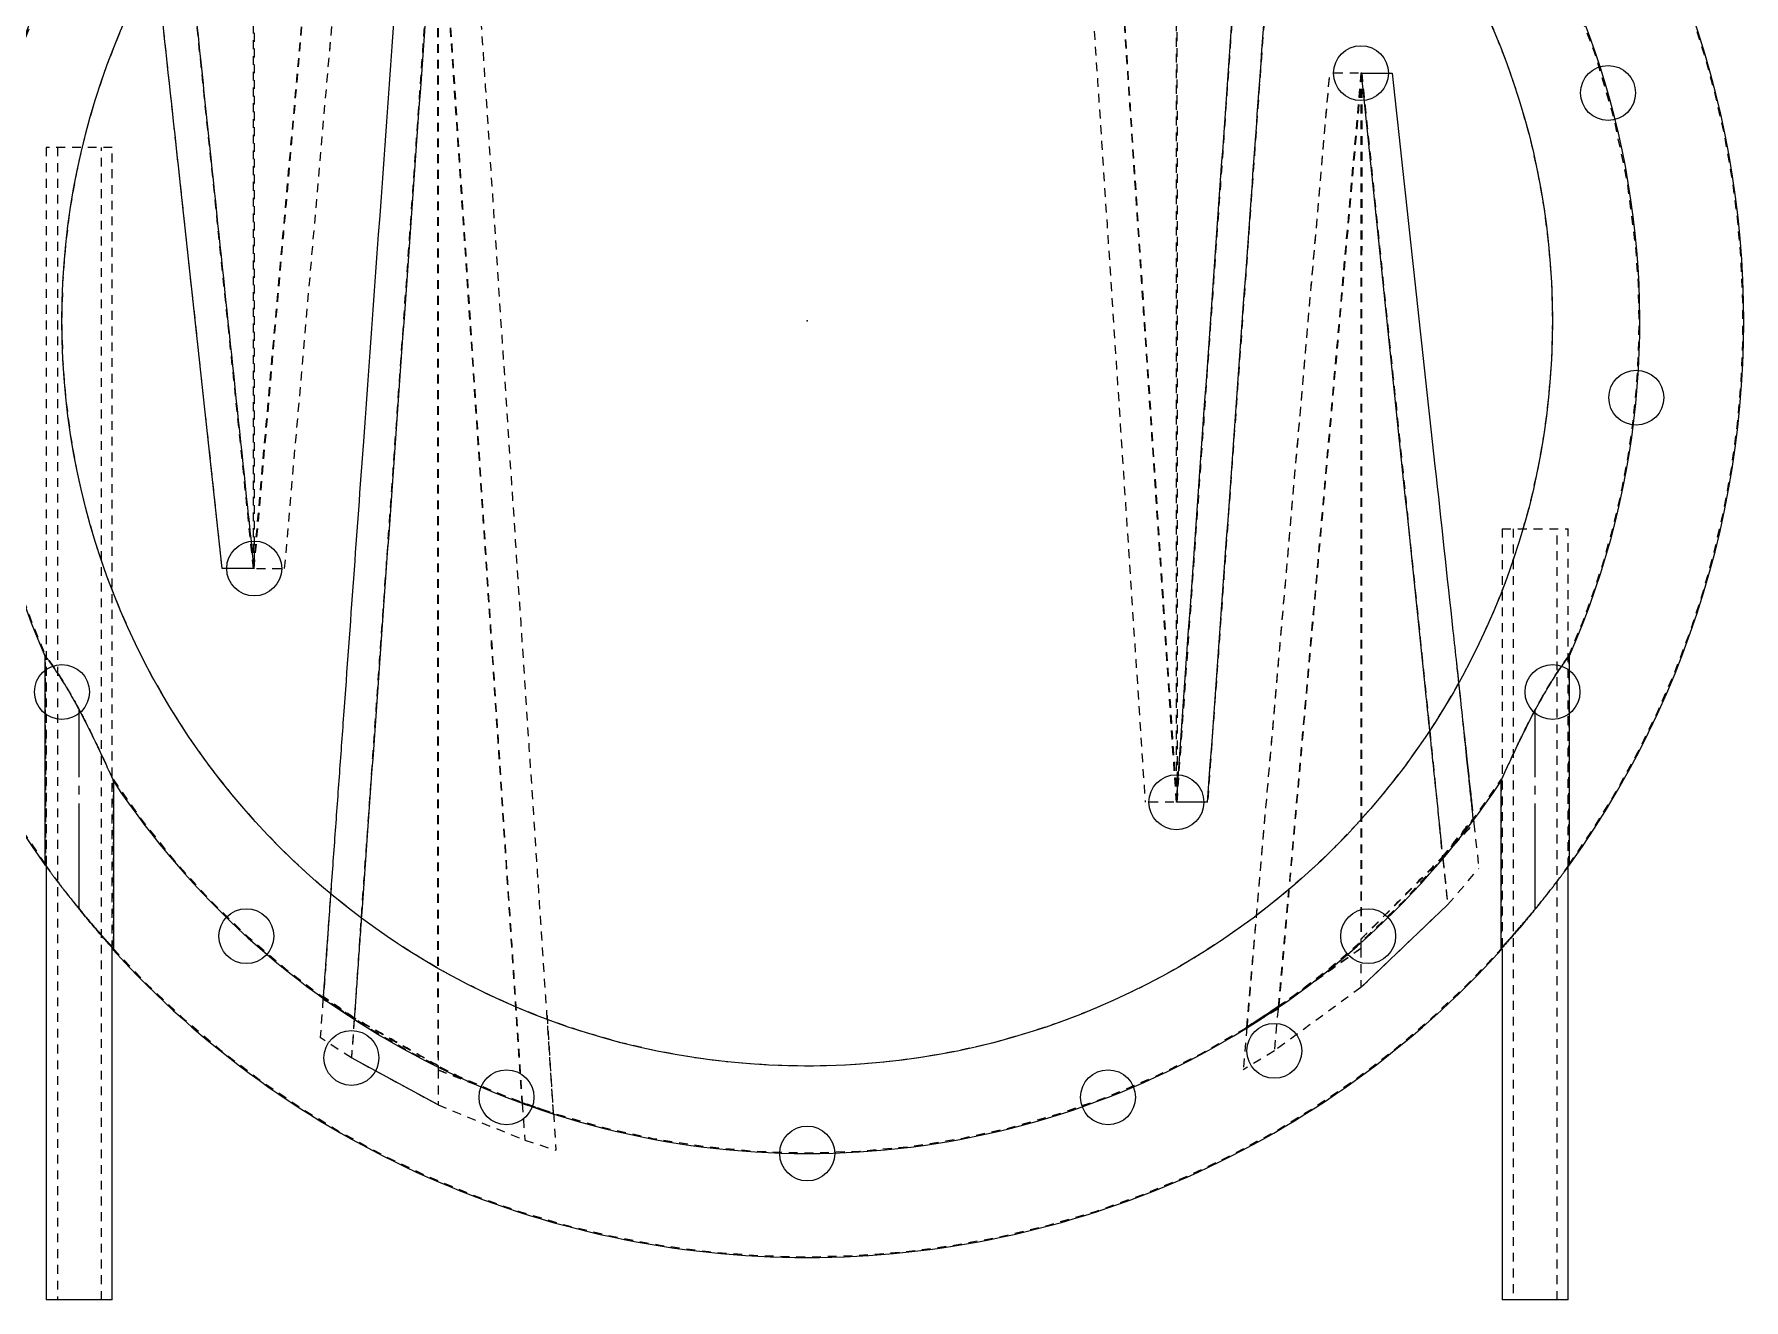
# Model space of a CAD drawing. Header units: millimetres. Extents: x 0.7 to 71.3, y 0.1 to 27.7.
# Drawn here: x 46.62 to 71.29, y 0.12 to 18.37 of the extents above; entities that cross this region are included whole.
import ezdxf

# ---------------------------------------------------------------- set-up
doc = ezdxf.new("R2010")
doc.units = ezdxf.units.MM
doc.header["$PDSIZE"] = -1
for name, pattern in [('SLD-Center', [1.905, 1.524, -0.127, 0.127, -0.127]), ('SLD-Dashed', [0.1905, 0.127, -0.0635]), ('SLD-Solid', [0])]:
    doc.linetypes.add(name, pattern=pattern)

msp = doc.modelspace()

# ---------------------------------------------------------------- linework, layer by layer
at = {"color": 7, "linetype": 'SLD-Dashed', "lineweight": 18}
for p, q in [((63.1, 7.296), (63.1, 24.984)), ((49.787, 10.667), (49.787, 23.158)), ((52.45, 21.182), (52.45, 3.494)), ((65.728, 17.811), (65.313, 17.811)), ((65.728, 17.811), (65.313, 17.811)), ((65.763, 17.811), (65.763, 5.32)), ((65.773, 17.812), (65.773, 17.811)), ((47.751, 16.739), (46.799, 16.739)), ((46.799, 16.739), (46.799, 6.366)), ((46.958, 16.739), (46.958, 0.119)), ((47.593, 0.119), (47.593, 16.739)), ((47.751, 5.175), (47.751, 16.739)), ((67.799, 11.239), (68.751, 11.239)), ((67.799, 11.239), (67.799, 5.175)), ((67.958, 11.239), (67.958, 0.119)), ((68.593, 0.119), (68.593, 11.239)), ((68.751, 6.366), (68.751, 11.239)), ((49.797, 10.666), (49.798, 10.667)), ((49.832, 10.667), (50.237, 10.667)), ((49.832, 10.667), (50.237, 10.667)), ((46.789, 8.276), (46.789, 9.412)), ((68.771, 9.409), (68.755, 9.388)), ((68.761, 9.412), (68.761, 8.276)), ((67.17, 9.024), (67.176, 8.97)), ((46.789, 8.276), (46.789, 6.393)), ((68.761, 6.393), (68.761, 8.276)), ((47.761, 7.627), (47.761, 5.185)), ((67.789, 5.185), (67.789, 7.627)), ((63.065, 7.296), (62.65, 7.296)), ((63.065, 7.296), (62.65, 7.296)), ((63.11, 7.295), (63.11, 7.296)), ((66.942, 6.499), (67.385, 7.052)), ((66.942, 6.495), (67.392, 6.989)), ((67.377, 7.058), (67.385, 7.052)), ((67.385, 7.052), (67.392, 6.989)), ((67.392, 6.989), (67.463, 6.34)), ((65.763, 5.32), (66.942, 6.495)), ((66.943, 6.489), (67.013, 5.818)), ((66.945, 6.471), (67.013, 5.818)), ((46.789, 6.393), (46.778, 6.392)), ((46.789, 6.393), (46.778, 6.392)), ((46.779, 6.393), (46.778, 6.392)), ((46.789, 6.393), (46.779, 6.393)), ((46.779, 6.393), (46.783, 6.388)), ((46.789, 6.393), (46.781, 6.387)), ((46.789, 6.393), (46.781, 6.387)), ((67.013, 5.818), (67.463, 6.34)), ((68.757, 6.388), (68.761, 6.393)), ((68.761, 6.393), (68.772, 6.392)), ((68.761, 6.393), (68.769, 6.387)), ((68.761, 6.393), (68.769, 6.387)), ((68.761, 6.393), (68.772, 6.392)), ((68.761, 6.393), (68.771, 6.393)), ((68.767, 6.388), (68.771, 6.393)), ((68.771, 6.393), (68.772, 6.392)), ((47.261, 5.771), (47.419, 5.579)), ((47.261, 5.771), (47.274, 5.755)), ((65.763, 4.624), (67.013, 5.818)), ((47.761, 5.185), (47.754, 5.179)), ((47.761, 5.185), (47.758, 5.174)), ((47.771, 5.185), (47.758, 5.174)), ((47.761, 5.185), (47.771, 5.185)), ((65.763, 5.185), (64.569, 4.348)), ((65.763, 5.32), (65.763, 5.185)), ((65.763, 5.185), (65.763, 4.624)), ((65.763, 5.185), (65.763, 4.624)), ((67.779, 5.185), (67.792, 5.174)), ((67.789, 5.185), (67.797, 5.179)), ((67.789, 5.185), (67.792, 5.174)), ((50.79, 4.459), (50.75, 3.9)), ((50.792, 4.48), (50.79, 4.459)), ((51.24, 4.174), (50.79, 4.459)), ((50.793, 4.491), (50.792, 4.48)), ((51.24, 4.175), (50.792, 4.48)), ((50.798, 4.488), (50.793, 4.491)), ((65.763, 4.624), (64.513, 3.71)), ((65.763, 4.624), (64.513, 3.71)), ((65.763, 4.624), (65.763, 4.624)), ((51.245, 4.236), (51.24, 4.175)), ((64.569, 4.348), (64.116, 4.052)), ((64.566, 4.315), (64.116, 4.051)), ((64.566, 4.315), (64.513, 3.71)), ((64.566, 4.315), (64.513, 3.71)), ((64.569, 4.348), (64.566, 4.315)), ((64.567, 4.319), (64.566, 4.315)), ((64.575, 4.34), (64.568, 4.335)), ((51.24, 4.173), (51.2, 3.608)), ((51.239, 4.155), (51.2, 3.608)), ((52.45, 3.494), (51.24, 4.174)), ((64.116, 4.051), (64.063, 3.436)), ((64.121, 4.043), (64.115, 4.039)), ((64.122, 4.044), (64.116, 4.052)), ((51.2, 3.608), (50.75, 3.9)), ((64.513, 3.71), (64.063, 3.436)), ((52.45, 2.93), (51.2, 3.608)), ((52.45, 3.494), (52.45, 3.436)), ((52.45, 3.436), (52.45, 2.93)), ((52.45, 3.436), (53.664, 2.965)), ((52.45, 3.436), (52.45, 2.93)), ((53.664, 2.965), (53.665, 2.952)), ((53.664, 2.965), (54.115, 2.811)), ((52.45, 2.93), (52.45, 2.93)), ((52.45, 2.93), (53.7, 2.422)), ((52.45, 2.93), (53.7, 2.422)), ((53.664, 2.955), (53.66, 2.956)), ((53.664, 2.955), (53.665, 2.952)), ((53.665, 2.952), (53.7, 2.422)), ((53.665, 2.952), (54.115, 2.811)), ((53.665, 2.952), (53.7, 2.422)), ((54.111, 2.802), (54.115, 2.811)), ((54.111, 2.802), (54.115, 2.811)), ((54.111, 2.802), (54.115, 2.8)), ((54.115, 2.811), (54.15, 2.276)), ((53.7, 2.422), (53.7, 2.422)), ((53.7, 2.422), (54.15, 2.276))]:
    msp.add_line(p, q, dxfattribs=at)
at = {"color": 7, "linetype": 'SLD-Solid', "lineweight": 25}
for p, q in [((65.773, 17.812), (65.763, 17.811)), ((65.763, 17.811), (66.213, 17.811)), ((49.798, 10.667), (49.337, 10.667)), ((49.798, 10.667), (49.797, 10.668)), ((46.779, 9.409), (46.779, 6.393)), ((68.771, 6.393), (68.771, 9.409)), ((47.771, 5.185), (47.771, 7.594)), ((67.779, 7.594), (67.779, 5.185)), ((63.55, 7.296), (63.1, 7.296)), ((46.779, 6.393), (46.778, 6.392)), ((46.799, 6.366), (46.799, 0.119)), ((68.751, 0.119), (68.751, 6.366)), ((68.771, 6.393), (68.772, 6.392)), ((65.763, 4.624), (67.013, 5.818)), ((67.013, 5.818), (67.013, 5.818)), ((47.746, 5.203), (47.761, 5.185)), ((47.761, 5.185), (47.754, 5.179)), ((47.771, 5.185), (47.758, 5.174)), ((47.761, 5.185), (47.758, 5.174)), ((67.789, 5.185), (67.779, 5.185)), ((67.779, 5.185), (67.792, 5.174)), ((67.789, 5.185), (67.797, 5.179)), ((67.789, 5.185), (67.792, 5.174)), ((47.751, 0.119), (47.751, 5.175)), ((67.799, 5.175), (67.799, 0.119)), ((52.45, 2.93), (51.2, 3.608)), ((47.751, 0.119), (46.799, 0.119)), ((68.751, 0.119), (67.799, 0.119))]:
    msp.add_line(p, q, dxfattribs=at)
at = {"color": 7, "linetype": 'SLD-Center', "lineweight": 18}
for p, q in [((47.275, 5.754), (47.275, 8.636)), ((68.275, 5.754), (68.275, 8.636))]:
    msp.add_line(p, q, dxfattribs=at)
at = {"color": 7, "linetype": 'SLD-Dashed', "lineweight": 18, "flags": 128}
msp.add_lwpolyline([(52.45, 3.495), (52.45, 3.439), (52.45, 3.436)], dxfattribs=at)
at = {"color": 7, "linetype": 'SLD-Solid', "lineweight": 25}
msp.add_circle((57.775, 14.239), 10.75, dxfattribs=at)
at = {"color": 7, "linetype": 'SLD-Dashed', "lineweight": 18}
msp.add_circle((57.775, 14.239), 10.75, dxfattribs=at)
msp.add_circle((57.775, 14.239), 10.75, dxfattribs=at)
msp.add_circle((57.775, 14.239), 10.75, dxfattribs=at)
at = {"color": 7, "linetype": 'SLD-Solid', "lineweight": 18}
for centre in [(65.763, 17.811), (69.327, 17.526), (69.734, 13.131), (49.798, 10.667), (47.024, 8.886), (68.526, 8.886), (63.1, 7.296), (49.684, 5.364), (65.866, 5.364), (51.2, 3.608), (64.513, 3.71), (53.437, 3.04), (62.114, 3.04), (57.775, 2.229)]:
    msp.add_circle(centre, 0.396, dxfattribs=at)
at = {"color": 7, "linetype": 'SLD-Solid', "lineweight": 25}
for radius, start, end in [(13.51, 324.4903, 215.5097), (12.01, 336.2863, 203.7137), (12.01, 213.5925, 326.4075), (13.51, 222.1445, 317.8555)]:
    msp.add_arc((57.775, 14.239), radius, start, end, dxfattribs=at)
at = {"color": 7, "linetype": 'SLD-Dashed', "lineweight": 18}
for radius, start, end in [(13.5, 324.4678, 215.5322), (12, 336.2786, 203.7214), (12, 213.4375, 326.5625), (13.5, 222.1179, 317.8821)]:
    msp.add_arc((57.775, 14.239), radius, start, end, dxfattribs=at)
for points, knots in [([(61.436, 25.667), (61.436, 25.665), (61.437, 25.65), (61.44, 25.596), (61.443, 25.557), (61.449, 25.458), (61.453, 25.398), (61.46, 25.295), (61.463, 25.259), (61.468, 25.183), (61.47, 25.143), (61.484, 24.936), (61.496, 24.747), (61.513, 24.502), (61.516, 24.453), (61.521, 24.378), (61.522, 24.353), (61.525, 24.316), (61.526, 24.304), (61.527, 24.279), (61.528, 24.267), (61.536, 24.155), (61.542, 24.056), (61.601, 23.163), (61.654, 22.37), (61.811, 19.99), (61.916, 18.403), (62.231, 13.643), (62.44, 10.469), (62.65, 7.296)], [0, 0, 0, 0, 0.0151915, 0.0151915, 0.0303831, 0.0303831, 0.0455746, 0.0455746, 0.0531704, 0.0531704, 0.0607662, 0.0607662, 0.0911492, 0.0911492, 0.098745, 0.098745, 0.1025429, 0.1025429, 0.1044418, 0.1044418, 0.1063408, 0.1063408, 0.1215323, 0.1215323, 0.2430646, 0.2430646, 0.4861293, 0.4861293, 0.9722586, 0.9722586, 0.9722586, 0.9722586]), ([(63.1, 7.296), (62.89, 10.446), (62.575, 15.172), (62.208, 20.687), (62.042, 23.18), (61.972, 24.23), (61.946, 24.619), (61.924, 24.945), (61.908, 25.195), (61.896, 25.37), (61.888, 25.488), (61.887, 25.504), (61.886, 25.513)], [0, 0, 0, 0, 0.5004106, 0.7506159, 0.8757186, 0.8965615, 0.9172396, 0.9378275, 0.9533754, 0.9688895, 0.9843938, 1, 1, 1, 1]), ([(63.11, 7.297), (63.07, 7.89), (62.859, 11.041), (62.626, 14.511), (62.348, 18.666), (62.209, 20.746), (62.072, 22.797), (62.012, 23.693), (61.977, 24.23), (61.956, 24.553), (61.939, 24.811), (61.926, 25.011), (61.914, 25.187), (61.904, 25.331), (61.897, 25.436), (61.892, 25.505), (61.89, 25.516), (61.89, 25.522)], [0, 0, 0, 0, 0.094254, 0.500264, 0.551015, 0.75402, 0.830551, 0.876708, 0.896293, 0.915712, 0.928025, 0.940332, 0.95269, 0.965041, 0.97664, 0.988236, 1, 1, 1, 1]), ([(63.101, 24.984), (63.102, 24.799), (63.104, 24.615), (63.106, 24.247), (63.106, 24.062), (63.108, 23.51), (63.108, 23.141), (63.108, 22.036), (63.108, 21.299), (63.108, 19.088), (63.109, 17.614), (63.11, 13.192), (63.11, 10.244), (63.11, 7.296)], [0, 0, 0, 0, 0.03125, 0.03125, 0.0625, 0.0625, 0.125, 0.125, 0.25, 0.25, 0.5, 0.5, 1, 1, 1, 1]), ([(50.237, 10.667), (50.446, 13.061), (50.758, 16.652), (51.096, 20.542), (51.233, 22.113), (51.269, 22.524), (51.278, 22.637), (51.285, 22.711), (51.288, 22.749), (51.298, 22.861), (51.305, 22.935), (51.318, 23.083), (51.325, 23.157), (51.345, 23.375), (51.358, 23.517), (51.376, 23.72), (51.382, 23.785), (51.394, 23.911), (51.399, 23.972), (51.414, 24.14), (51.423, 24.235), (51.431, 24.32), (51.432, 24.335), (51.434, 24.362), (51.435, 24.374), (51.437, 24.393), (51.438, 24.405), (51.439, 24.412), (51.439, 24.416), (51.439, 24.417), (51.439, 24.418)], [0, 0, 0, 0, 0.5, 0.75, 0.8125, 0.828125, 0.835937, 0.835937, 0.84375, 0.84375, 0.859375, 0.859375, 0.875, 0.875, 0.90625, 0.90625, 0.921875, 0.921875, 0.9375, 0.9375, 0.96875, 0.96875, 0.976562, 0.976562, 0.984375, 0.984375, 0.992187, 0.996094, 0.996094, 1, 1, 1, 1]), ([(50.237, 10.667), (50.446, 13.061), (50.741, 16.46), (51.051, 20.018), (51.165, 21.339), (51.207, 21.813), (51.248, 22.287), (51.289, 22.76), (51.33, 23.226), (51.362, 23.594), (51.384, 23.857), (51.4, 24.038), (51.414, 24.193), (51.425, 24.319), (51.429, 24.367), (51.431, 24.391)], [0, 0, 0, 0, 0.508046, 0.721425, 0.754956, 0.788487, 0.822018, 0.855552, 0.888955, 0.920516, 0.936428, 0.952427, 0.96839, 0.984272, 1, 1, 1, 1]), ([(63.11, 7.296), (63.193, 8.465), (63.338, 10.522), (63.546, 13.465), (63.697, 15.604), (63.889, 18.311), (64.047, 20.549), (64.187, 22.508), (64.228, 23.097), (64.245, 23.35), (64.262, 23.591), (64.276, 23.81), (64.288, 23.998), (64.297, 24.142), (64.302, 24.238), (64.304, 24.285), (64.305, 24.292), (64.305, 24.295)], [0, 0, 0, 0, 0.198936, 0.349911, 0.500885, 0.562818, 0.810549, 0.881634, 0.896223, 0.910799, 0.92548, 0.940151, 0.954353, 0.968542, 0.980784, 0.993018, 1, 1, 1, 1]), ([(49.787, 10.667), (49.995, 13.013), (50.307, 16.532), (50.632, 20.198), (50.762, 21.664), (50.801, 22.104), (50.84, 22.544), (50.875, 22.936), (50.904, 23.264), (50.928, 23.529), (50.949, 23.768), (50.966, 23.962), (50.978, 24.101), (50.98, 24.121), (50.981, 24.13)], [0, 0, 0, 0, 0.499683, 0.749524, 0.780754, 0.811985, 0.843209, 0.874481, 0.895389, 0.916257, 0.937117, 0.95813, 0.979099, 1, 1, 1, 1]), ([(49.798, 10.667), (50.003, 13.006), (50.21, 15.345), (50.519, 18.853), (50.623, 20.023), (50.752, 21.484), (50.784, 21.85), (50.82, 22.252), (50.829, 22.362), (50.836, 22.435), (50.839, 22.471), (50.856, 22.654), (50.869, 22.799), (50.888, 23.016), (50.895, 23.088), (50.908, 23.232), (50.914, 23.302), (50.926, 23.437), (50.932, 23.503), (50.943, 23.63), (50.949, 23.689), (50.959, 23.8), (50.963, 23.851), (50.969, 23.921), (50.971, 23.942), (50.975, 23.983), (50.976, 24.001), (50.979, 24.035), (50.981, 24.049), (50.983, 24.076), (50.984, 24.087), (50.985, 24.104), (50.986, 24.111), (50.986, 24.118), (50.986, 24.119), (50.987, 24.122), (50.987, 24.122), (50.987, 24.122)], [0, 0, 0, 0, 0.5, 0.5, 0.75, 0.75, 0.8125, 0.828125, 0.835937, 0.835937, 0.84375, 0.84375, 0.875, 0.875, 0.890625, 0.890625, 0.90625, 0.90625, 0.921875, 0.921875, 0.9375, 0.9375, 0.953125, 0.953125, 0.960937, 0.960937, 0.96875, 0.96875, 0.976562, 0.976562, 0.984375, 0.984375, 0.992187, 0.992187, 0.996094, 0.996094, 1, 1, 1, 1]), ([(64.753, 23.99), (64.753, 23.99), (64.753, 23.99), (64.753, 23.99), (64.753, 23.989), (64.752, 23.977), (64.748, 23.93), (64.746, 23.896), (64.737, 23.766), (64.729, 23.644), (64.709, 23.357), (64.698, 23.192), (64.68, 22.935), (64.674, 22.847), (64.665, 22.714), (64.662, 22.669), (64.657, 22.602), (64.655, 22.58), (64.652, 22.535), (64.651, 22.512), (64.597, 21.766), (64.544, 21.043), (64.387, 18.872), (64.283, 17.425), (63.969, 13.084), (63.76, 10.19), (63.55, 7.296)], [0, 0, 0, 0, 0.0005335, 0.0005335, 0.0005335, 0.0156568, 0.0156568, 0.0307801, 0.0307801, 0.0610268, 0.0610268, 0.0912734, 0.0912734, 0.1063968, 0.1063968, 0.1139584, 0.1139584, 0.1177393, 0.1177393, 0.1215201, 0.1215201, 0.2425067, 0.2425067, 0.48448, 0.48448, 0.9684264, 0.9684264, 0.9684264, 0.9684264]), ([(49.788, 23.159), (49.79, 22.899), (49.792, 22.638), (49.794, 22.118), (49.795, 21.858), (49.795, 21.077), (49.795, 20.556), (49.796, 18.995), (49.796, 17.954), (49.797, 14.831), (49.797, 12.749), (49.797, 10.667)], [0, 0, 0, 0, 0.0625, 0.0625, 0.125, 0.125, 0.25, 0.25, 0.5, 0.5, 1, 1, 1, 1]), ([(49.787, 10.667), (49.581, 12.651), (49.27, 15.628), (48.943, 18.771), (48.805, 20.093), (48.753, 20.591), (48.707, 21.036), (48.668, 21.413), (48.638, 21.698), (48.616, 21.911), (48.611, 21.957), (48.608, 21.98)], [0, 0, 0, 0, 0.502465, 0.753698, 0.79557, 0.837394, 0.879297, 0.910851, 0.94246, 0.971277, 1, 1, 1, 1]), ([(52.44, 21.182), (52.232, 18.241), (52.025, 15.3), (51.712, 10.888), (51.608, 9.417), (51.451, 7.211), (51.399, 6.476), (51.344, 5.695), (51.341, 5.649), (51.334, 5.557), (51.331, 5.511), (51.322, 5.375), (51.316, 5.285), (51.306, 5.152), (51.303, 5.108), (51.298, 5.022), (51.295, 4.98), (51.287, 4.856), (51.281, 4.777), (51.274, 4.665), (51.272, 4.629), (51.267, 4.56), (51.265, 4.528), (51.26, 4.435), (51.256, 4.381), (51.251, 4.288), (51.249, 4.252), (51.247, 4.214), (51.246, 4.204), (51.246, 4.189), (51.246, 4.185), (51.246, 4.183)], [0, 0, 0, 0, 0.5, 0.5, 0.75, 0.75, 0.875, 0.875, 0.882813, 0.882813, 0.890625, 0.890625, 0.90625, 0.90625, 0.914063, 0.914063, 0.921875, 0.921875, 0.9375, 0.9375, 0.945313, 0.945313, 0.953125, 0.953125, 0.96875, 0.96875, 0.984375, 0.984375, 0.992188, 0.992188, 1, 1, 1, 1]), ([(52.44, 21.182), (52.44, 21.123), (52.44, 18.57), (52.441, 14.259), (52.442, 9.129), (52.442, 6.274), (52.443, 4.932), (52.444, 4.225), (52.448, 3.738), (52.45, 3.495)], [0, 0, 0, 0, 0.010042, 0.433055, 0.731101, 0.880124, 0.91738, 0.95869, 1, 1, 1, 1]), ([(52.44, 21.181), (52.48, 20.589), (52.691, 17.44), (52.924, 13.97), (53.202, 9.815), (53.341, 7.734), (53.478, 5.68), (53.538, 4.783), (53.573, 4.249), (53.594, 3.928), (53.611, 3.671), (53.624, 3.47), (53.636, 3.293), (53.646, 3.148), (53.653, 3.043), (53.659, 2.973), (53.66, 2.962), (53.66, 2.956)], [0, 0, 0, 0, 0.094049, 0.500109, 0.550867, 0.753897, 0.830541, 0.876923, 0.89628, 0.915476, 0.927815, 0.940149, 0.952536, 0.964917, 0.976478, 0.988035, 1, 1, 1, 1]), ([(52.45, 21.182), (52.66, 18.033), (52.975, 13.308), (53.342, 7.795), (53.508, 5.303), (53.578, 4.253), (53.604, 3.863), (53.628, 3.506), (53.647, 3.214), (53.661, 3.008), (53.663, 2.98), (53.664, 2.965)], [0, 0, 0, 0, 0.500319, 0.7504784, 0.8755582, 0.8963984, 0.9171213, 0.9378419, 0.9585436, 0.9793123, 1, 1, 1, 1]), ([(54.115, 2.811), (54.115, 2.813), (54.114, 2.828), (54.111, 2.868), (54.11, 2.885), (54.107, 2.924), (54.106, 2.946), (54.101, 3.02), (54.097, 3.081), (54.088, 3.217), (54.083, 3.294), (54.072, 3.46), (54.066, 3.549), (54.054, 3.734), (54.047, 3.83), (54.038, 3.976), (54.034, 4.026), (54.029, 4.1), (54.028, 4.125), (54.025, 4.162), (54.025, 4.174), (54.023, 4.199), (54.022, 4.211), (54.015, 4.323), (54.008, 4.422), (53.949, 5.315), (53.897, 6.108), (53.739, 8.488), (53.634, 10.075), (53.32, 14.835), (53.11, 18.009), (52.9, 21.182)], [0, 0, 0, 0, 0.0151916, 0.0151916, 0.0227874, 0.0227874, 0.0303832, 0.0303832, 0.0455748, 0.0455748, 0.0607664, 0.0607664, 0.0759581, 0.0759581, 0.0911497, 0.0911497, 0.0987455, 0.0987455, 0.1025434, 0.1025434, 0.1044423, 0.1044423, 0.1063413, 0.1063413, 0.1215329, 0.1215329, 0.2430658, 0.2430658, 0.4861315, 0.4861315, 0.9722631, 0.9722631, 0.9722631, 0.9722631]), ([(49.337, 10.667), (49.132, 12.556), (48.839, 15.238), (48.53, 18.077), (48.426, 19.035), (48.408, 19.2), (48.407, 19.21)], [0, 0, 0, 0, 0.663367, 0.941982, 0.996709, 1, 1, 1, 1]), ([(64.116, 4.052), (64.117, 4.06), (64.127, 4.176), (64.162, 4.579), (64.208, 5.102), (64.244, 5.522), (64.264, 5.755), (64.617, 9.805), (64.965, 13.808), (65.313, 17.811)], [0, 0, 0, 0, 0.0351611, 0.0725045, 0.1098479, 0.1471913, 0.1564644, 0.1564644, 0.9574404, 0.9574404, 0.9574404, 0.9574404]), ([(64.122, 4.044), (64.122, 4.051), (64.126, 4.093), (64.135, 4.196), (64.138, 4.238), (64.146, 4.331), (64.15, 4.384), (64.16, 4.497), (64.165, 4.558), (64.175, 4.685), (64.181, 4.751), (64.192, 4.888), (64.198, 4.959), (64.21, 5.103), (64.216, 5.176), (64.228, 5.324), (64.235, 5.399), (64.244, 5.511), (64.247, 5.548), (64.253, 5.624), (64.256, 5.661), (64.263, 5.736), (64.266, 5.773), (64.273, 5.848), (64.276, 5.886), (64.286, 5.998), (64.292, 6.072), (64.325, 6.446), (64.351, 6.745), (64.481, 8.241), (64.585, 9.437), (64.897, 13.026), (65.105, 15.419), (65.313, 17.811)], [0, 0, 0, 0, 0.02992, 0.02992, 0.04488, 0.04488, 0.05984, 0.05984, 0.0748, 0.0748, 0.08976, 0.08976, 0.10472, 0.10472, 0.1196801, 0.1196801, 0.1346401, 0.1346401, 0.1421201, 0.1421201, 0.1496001, 0.1496001, 0.1570801, 0.1570801, 0.1645601, 0.1645601, 0.1795201, 0.1795201, 0.2393601, 0.2393601, 0.4787202, 0.4787202, 0.9574404, 0.9574404, 0.9574404, 0.9574404]), ([(65.763, 17.811), (65.555, 15.465), (65.243, 11.945), (64.918, 8.278), (64.788, 6.811), (64.749, 6.371), (64.71, 5.931), (64.675, 5.54), (64.646, 5.212), (64.622, 4.946), (64.601, 4.708), (64.584, 4.515), (64.572, 4.378), (64.57, 4.358), (64.569, 4.348)], [0, 0, 0, 0, 0.499799, 0.749699, 0.780936, 0.812173, 0.843422, 0.874677, 0.895539, 0.91642, 0.937359, 0.958242, 0.979063, 1, 1, 1, 1]), ([(65.773, 17.81), (65.671, 16.673), (65.462, 14.327), (65.22, 11.617), (65.016, 9.32), (64.903, 8.049), (64.806, 6.956), (64.757, 6.408), (64.709, 5.861), (64.671, 5.423), (64.643, 5.106), (64.625, 4.896), (64.608, 4.706), (64.591, 4.516), (64.579, 4.384), (64.575, 4.343), (64.575, 4.34), (64.575, 4.34)], [0, 0, 0, 0, 0.24214, 0.499603, 0.576816, 0.731243, 0.770237, 0.809435, 0.848188, 0.886571, 0.903528, 0.920471, 0.937554, 0.954613, 0.980237, 0.997238, 1, 1, 1, 1]), ([(65.773, 17.811), (65.773, 17.778), (65.773, 15.701), (65.772, 12.282), (65.771, 8.561), (65.77, 6.679), (65.768, 5.934), (65.765, 5.525), (65.763, 5.321)], [0, 0, 0, 0, 0.0080095, 0.4988737, 0.8211457, 0.9017137, 0.9508569, 1, 1, 1, 1]), ([(65.773, 17.811), (65.806, 17.494), (65.924, 16.348), (66.128, 14.375), (66.349, 12.242), (66.548, 10.325), (66.676, 9.098), (66.768, 8.207), (66.808, 7.819), (66.843, 7.463), (66.871, 7.184), (66.892, 6.958), (66.912, 6.752), (66.927, 6.584), (66.933, 6.517), (66.934, 6.507), (66.934, 6.505)], [0, 0, 0, 0, 0.080436, 0.290319, 0.500201, 0.620923, 0.776316, 0.811294, 0.846497, 0.874989, 0.904174, 0.923267, 0.942785, 0.973574, 0.996916, 1, 1, 1, 1]), ([(47.761, 7.627), (47.761, 7.627), (47.761, 7.628), (47.76, 7.63), (47.759, 7.633), (47.757, 7.636), (47.755, 7.641), (47.752, 7.647), (47.749, 7.653), (47.746, 7.661), (47.742, 7.669), (47.734, 7.688), (47.718, 7.724), (47.693, 7.777), (47.665, 7.838), (47.638, 7.898), (47.608, 7.962), (47.568, 8.048), (47.515, 8.159), (47.451, 8.292), (47.384, 8.426), (47.316, 8.559), (47.245, 8.693), (47.172, 8.825), (47.108, 8.934), (47.057, 9.018), (47.018, 9.08), (46.981, 9.139), (46.942, 9.197), (46.906, 9.251), (46.877, 9.292), (46.856, 9.322), (46.841, 9.342), (46.828, 9.36), (46.816, 9.375), (46.807, 9.388), (46.8, 9.398), (46.794, 9.405), (46.79, 9.41), (46.789, 9.411), (46.789, 9.412)], [0, 0, 0, 0, 0.0057933, 0.011639, 0.01756, 0.0235786, 0.0297157, 0.0359914, 0.0424242, 0.0490314, 0.0558289, 0.0628314, 0.0921002, 0.1256191, 0.1552608, 0.1883357, 0.2180292, 0.2506839, 0.3132842, 0.3755, 0.4374206, 0.4993327, 0.5615167, 0.6241272, 0.686596, 0.7190028, 0.7492405, 0.7813828, 0.8112908, 0.8438263, 0.8739162, 0.8897474, 0.9049766, 0.9196574, 0.9338495, 0.947619, 0.9610384, 0.9741856, 0.9871439, 1, 1, 1, 1]), ([(46.795, 9.403), (46.795, 9.403), (46.79, 9.41), (46.789, 9.411), (46.789, 9.412)], [0, 0, 0, 0, 0.000747, 1, 1, 1, 1]), ([(68.761, 9.412), (68.761, 9.411), (68.761, 9.411), (68.759, 9.409), (68.757, 9.407), (68.755, 9.403), (68.752, 9.399), (68.748, 9.394), (68.744, 9.388), (68.739, 9.382), (68.733, 9.374), (68.727, 9.366), (68.72, 9.357), (68.713, 9.347), (68.705, 9.336), (68.697, 9.325), (68.688, 9.313), (68.671, 9.289), (68.645, 9.251), (68.608, 9.198), (68.57, 9.139), (68.52, 9.062), (68.456, 8.957), (68.38, 8.828), (68.306, 8.693), (68.235, 8.56), (68.166, 8.426), (68.099, 8.292), (68.035, 8.159), (67.983, 8.049), (67.943, 7.963), (67.913, 7.898), (67.885, 7.837), (67.857, 7.777), (67.833, 7.723), (67.816, 7.686), (67.805, 7.663), (67.8, 7.651), (67.795, 7.641), (67.792, 7.634), (67.79, 7.629), (67.789, 7.627), (67.789, 7.627)], [0, 0, 0, 0, 0.007205, 0.01443, 0.021691, 0.029002, 0.03638, 0.043838, 0.051391, 0.059052, 0.066834, 0.074751, 0.082814, 0.091033, 0.099421, 0.107986, 0.116738, 0.125685, 0.155843, 0.18846, 0.218538, 0.250878, 0.309025, 0.375795, 0.437856, 0.500103, 0.562608, 0.624781, 0.686809, 0.749024, 0.781894, 0.811766, 0.844864, 0.874523, 0.907981, 0.937202, 0.948753, 0.959761, 0.970301, 0.980457, 0.990323, 1, 1, 1, 1]), ([(68.761, 9.412), (68.759, 9.409), (68.756, 9.404), (68.748, 9.394), (68.739, 9.382), (68.739, 9.381)], [0, 0, 0, 0, 0.488334, 0.998349, 1, 1, 1, 1]), ([(47.761, 7.627), (47.76, 7.63), (47.757, 7.635), (47.747, 7.657), (47.743, 7.667)], [0, 0, 0, 0, 0.5604328, 1, 1, 1, 1]), ([(67.807, 7.667), (67.803, 7.657), (67.793, 7.635), (67.79, 7.63), (67.789, 7.627)], [0, 0, 0, 0, 0.439395, 1, 1, 1, 1]), ([(47.771, 7.594), (47.769, 7.598), (47.768, 7.602), (47.76, 7.619), (47.759, 7.621)], [0, 0, 0, 0, 0.884845, 1, 1, 1, 1]), ([(67.358, 7.3), (67.365, 7.237), (67.376, 7.137), (67.384, 7.066), (67.385, 7.057), (67.385, 7.052)], [0, 0, 0, 0, 0.463362, 0.730857, 1, 1, 1, 1]), ([(66.934, 6.505), (66.935, 6.506), (66.939, 6.511), (66.96, 6.538), (67.034, 6.629), (67.132, 6.752), (67.259, 6.91), (67.333, 7.003), (67.377, 7.058)], [0, 0, 0, 0, 0.001769, 0.029966, 0.142752, 0.498874, 0.697934, 1, 1, 1, 1]), ([(66.941, 6.508), (66.983, 6.553), (67.057, 6.632), (67.187, 6.771), (67.292, 6.881), (67.367, 6.962), (67.387, 6.983), (67.392, 6.988), (67.392, 6.989)], [0, 0, 0, 0, 0.278128, 0.493418, 0.866741, 0.970857, 0.996884, 1, 1, 1, 1]), ([(66.915, 6.758), (66.921, 6.695), (66.935, 6.56), (66.94, 6.52), (66.942, 6.499)], [0, 0, 0, 0, 0.465074, 1, 1, 1, 1]), ([(65.763, 5.321), (65.764, 5.321), (65.775, 5.332), (65.828, 5.386), (66.023, 5.582), (66.351, 5.913), (66.688, 6.254), (66.884, 6.45), (66.935, 6.502)], [0, 0, 0, 0, 0.001508, 0.028311, 0.13552, 0.499807, 0.868715, 1, 1, 1, 1]), ([(66.934, 6.505), (66.934, 6.505), (66.935, 6.504), (66.935, 6.503), (66.935, 6.502), (66.935, 6.502), (66.935, 6.502)], [0, 0, 0, 0, 0.200594, 0.433644, 0.78929, 1, 1, 1, 1]), ([(46.781, 6.387), (46.781, 6.387), (46.781, 6.387), (46.781, 6.388), (46.781, 6.388), (46.781, 6.388), (46.781, 6.388), (46.781, 6.387), (46.781, 6.387), (46.781, 6.387)], [-0.489994, -0.489994, -0.489994, -0.489994, 0, 0, 0, 1, 1, 1, 1.489995, 1.489995, 1.489995, 1.489995]), ([(47.275, 5.754), (47.271, 5.759), (47.214, 5.829), (47.106, 5.966), (46.962, 6.156), (46.857, 6.299), (46.807, 6.368), (46.792, 6.389), (46.79, 6.392), (46.789, 6.393)], [0, 0, 0, 0, 0.021562, 0.268216, 0.514601, 0.761465, 0.885404, 0.948622, 1, 1, 1, 1]), ([(46.789, 6.393), (46.789, 6.393), (46.79, 6.392), (46.793, 6.388), (46.793, 6.388)], [0, 0, 0, 0, 0.994912, 1, 1, 1, 1]), ([(50.925, 6.324), (50.915, 6.177), (50.893, 5.883), (50.867, 5.5), (50.846, 5.196), (50.831, 4.966), (50.817, 4.767), (50.806, 4.612), (50.799, 4.508), (50.798, 4.495), (50.798, 4.488)], [0, 0, 0, 0, 0.177777, 0.353787, 0.46176, 0.569559, 0.677189, 0.784837, 0.892694, 1, 1, 1, 1]), ([(68.761, 6.393), (68.76, 6.392), (68.758, 6.389), (68.743, 6.368), (68.694, 6.299), (68.589, 6.156), (68.444, 5.967), (68.337, 5.83), (68.28, 5.76), (68.276, 5.755)], [0, 0, 0, 0, 0.051056, 0.114588, 0.238707, 0.485942, 0.732403, 0.979647, 1, 1, 1, 1]), ([(68.769, 6.387), (68.769, 6.387), (68.769, 6.387), (68.769, 6.388), (68.77, 6.388), (68.77, 6.388), (68.769, 6.388), (68.769, 6.387), (68.769, 6.387), (68.769, 6.387)], [-0.489994, -0.489994, -0.489994, -0.489994, 0, 0, 0, 1, 1, 1, 1.489995, 1.489995, 1.489995, 1.489995]), ([(68.131, 5.579), (68.131, 5.579), (68.182, 5.638), (68.237, 5.706), (68.289, 5.771), (68.289, 5.771)], [0, 0, 0, 0, 0.001005, 0.998571, 1, 1, 1, 1]), ([(68.274, 5.752), (68.279, 5.758), (68.284, 5.764), (68.289, 5.771), (68.289, 5.771)], [0, 0, 0, 0, 0.98505, 1, 1, 1, 1]), ([(65.763, 5.185), (65.762, 5.185), (65.564, 5.044), (65.237, 4.811), (64.842, 4.529), (64.644, 4.388), (64.575, 4.34)], [0, 0, 0, 0, 0.001953, 0.499934, 0.826847, 1, 1, 1, 1]), ([(65.763, 5.321), (65.763, 5.276), (65.763, 5.231), (65.763, 5.186), (65.763, 5.185)], [0, 0, 0, 0, 0.978953, 1, 1, 1, 1]), ([(50.79, 4.459), (50.865, 4.413), (50.94, 4.367), (51.091, 4.276), (51.166, 4.231), (51.241, 4.186)], [0, 0, 0, 0, 0.5, 0.5, 1, 1, 1, 1]), ([(50.801, 4.611), (50.799, 4.575), (50.793, 4.499), (50.792, 4.487), (50.792, 4.48)], [0, 0, 0, 0, 0.484119, 1, 1, 1, 1]), ([(51.246, 4.183), (51.171, 4.234), (51.096, 4.285), (50.947, 4.387), (50.872, 4.437), (50.798, 4.488)], [0, 0, 0, 0, 0.5, 0.5, 1, 1, 1, 1]), ([(54.021, 4.224), (54.023, 4.202), (54.024, 4.18), (54.027, 4.137), (54.031, 4.071), (54.035, 4.006), (54.043, 3.876), (54.049, 3.791), (54.064, 3.542), (54.074, 3.386), (54.091, 3.117), (54.099, 3.005), (54.106, 2.888), (54.108, 2.857), (54.111, 2.815), (54.111, 2.803), (54.111, 2.802)], [0, 0, 0, 0, 0.03125, 0.03125, 0.0625, 0.125, 0.125, 0.25, 0.25, 0.5, 0.5, 0.75, 0.75, 0.875, 0.875, 1, 1, 1, 1]), ([(64.566, 4.315), (64.492, 4.27), (64.418, 4.225), (64.27, 4.133), (64.196, 4.088), (64.121, 4.043)], [0, 0, 0, 0, 0.5, 0.5, 1, 1, 1, 1]), ([(64.568, 4.335), (64.554, 4.326), (64.501, 4.291), (64.428, 4.243), (64.332, 4.181), (64.247, 4.125), (64.173, 4.077), (64.134, 4.052), (64.125, 4.046), (64.122, 4.044), (64.122, 4.044)], [0, 0, 0, 0, 0.09365, 0.359663, 0.492662, 0.734873, 0.934491, 0.984398, 0.996875, 1, 1, 1, 1]), ([(64.568, 4.335), (64.568, 4.335), (64.568, 4.33), (64.567, 4.324), (64.567, 4.319), (64.567, 4.319)], [0, 0, 0, 0, 0.131232, 0.891402, 1, 1, 1, 1]), ([(52.45, 3.495), (52.249, 3.609), (52.048, 3.723), (51.647, 3.953), (51.446, 4.068), (51.245, 4.183)], [0, 0, 0, 0, 0.5, 0.5, 1, 1, 1, 1]), ([(52.45, 3.436), (52.451, 3.436), (52.464, 3.431), (52.528, 3.406), (52.729, 3.326), (53.086, 3.184), (53.425, 3.049), (53.627, 2.969), (53.66, 2.956)], [0, 0, 0, 0, 0.001979, 0.033156, 0.157859, 0.499893, 0.918061, 1, 1, 1, 1]), ([(54.111, 2.802), (54.037, 2.827), (53.962, 2.853), (53.813, 2.904), (53.739, 2.929), (53.664, 2.955)], [0, 0, 0, 0, 0.5, 0.5, 1, 1, 1, 1]), ([(53.665, 2.952), (53.739, 2.928), (53.814, 2.903), (53.963, 2.852), (54.037, 2.827), (54.111, 2.802)], [0, 0, 0, 0, 0.5, 0.5, 1, 1, 1, 1])]:
    msp.add_open_spline(points, degree=3, knots=knots, dxfattribs=at)
at = {"color": 7, "linetype": 'SLD-Solid', "lineweight": 25}
for points, knots in [([(63.1, 7.296), (63.31, 10.239), (63.624, 14.654), (63.99, 19.809), (64.156, 22.135), (64.226, 23.118), (64.251, 23.474), (64.274, 23.8), (64.293, 24.06), (64.304, 24.214), (64.305, 24.239), (64.305, 24.241)], [0, 0, 0, 0, 0.50977, 0.764655, 0.892098, 0.913245, 0.934248, 0.955291, 0.976346, 0.997423, 1, 1, 1, 1]), ([(63.55, 7.296), (63.76, 10.19), (64.064, 14.401), (64.379, 18.76), (64.496, 20.372), (64.528, 20.815), (64.56, 21.259), (64.592, 21.702), (64.624, 22.146), (64.656, 22.588), (64.684, 22.973), (64.706, 23.278), (64.723, 23.512), (64.737, 23.708), (64.746, 23.829), (64.749, 23.865), (64.749, 23.867)], [0, 0, 0, 0, 0.515801, 0.75049, 0.776833, 0.803175, 0.829518, 0.855861, 0.882203, 0.908537, 0.934724, 0.950792, 0.966847, 0.982882, 0.998927, 1, 1, 1, 1]), ([(49.797, 10.668), (49.767, 10.961), (49.559, 12.934), (49.302, 15.384), (49.015, 18.129), (48.888, 19.35), (48.793, 20.253), (48.748, 20.674), (48.709, 21.033), (48.679, 21.301), (48.655, 21.521), (48.637, 21.675), (48.63, 21.736), (48.628, 21.754)], [0, 0, 0, 0, 0.077895, 0.525245, 0.651989, 0.808308, 0.850219, 0.892402, 0.920357, 0.948917, 0.969597, 0.990765, 1, 1, 1, 1]), ([(52, 21.182), (51.791, 18.288), (51.486, 14.077), (51.171, 9.719), (51.054, 8.106), (51.022, 7.663), (50.99, 7.219), (50.958, 6.776), (50.926, 6.333), (50.894, 5.89), (50.866, 5.505), (50.844, 5.2), (50.827, 4.966), (50.813, 4.771), (50.804, 4.649), (50.802, 4.613), (50.801, 4.611)], [0, 0, 0, 0, 0.5158006, 0.7504899, 0.7768326, 0.8031752, 0.8295179, 0.8558606, 0.8822032, 0.9085366, 0.9347241, 0.9507916, 0.9668472, 0.9828815, 0.9989267, 1, 1, 1, 1]), ([(52.45, 21.182), (52.24, 18.235), (51.926, 13.815), (51.559, 8.653), (51.393, 6.325), (51.323, 5.341), (51.298, 4.986), (51.275, 4.663), (51.257, 4.41), (51.247, 4.261), (51.245, 4.238), (51.245, 4.236)], [0, 0, 0, 0, 0.510393, 0.76559, 0.893188, 0.914349, 0.935377, 0.956447, 0.977117, 0.997809, 1, 1, 1, 1]), ([(49.337, 10.667), (49.132, 12.554), (48.84, 15.235), (48.531, 18.071), (48.417, 19.112), (48.39, 19.361), (48.38, 19.455)], [0, 0, 0, 0, 0.644365, 0.914999, 0.968159, 1, 1, 1, 1]), ([(65.763, 17.811), (65.97, 15.827), (66.28, 12.85), (66.607, 9.707), (66.745, 8.384), (66.797, 7.888), (66.844, 7.44), (66.882, 7.071), (66.906, 6.844), (66.914, 6.766), (66.915, 6.758)], [0, 0, 0, 0, 0.530976, 0.796464, 0.840712, 0.884909, 0.92919, 0.962534, 0.995937, 1, 1, 1, 1]), ([(66.213, 17.811), (66.419, 15.922), (66.711, 13.24), (67.02, 10.402), (67.133, 9.361), (67.16, 9.115), (67.17, 9.024)], [0, 0, 0, 0, 0.64489, 0.915745, 0.968948, 1, 1, 1, 1]), ([(46.779, 9.409), (46.784, 9.403), (46.794, 9.391), (46.847, 9.319), (46.947, 9.178), (47.088, 8.958), (47.238, 8.693), (47.382, 8.419), (47.521, 8.136), (47.63, 7.903), (47.707, 7.735), (47.748, 7.646), (47.767, 7.603), (47.77, 7.596), (47.771, 7.594)], [0, 0, 0, 0, 0.050519, 0.100681, 0.17833, 0.30878, 0.430946, 0.553354, 0.687502, 0.821118, 0.883909, 0.947159, 0.981546, 1, 1, 1, 1]), ([(67.779, 7.594), (67.782, 7.6), (67.787, 7.612), (67.821, 7.687), (67.879, 7.815), (67.959, 7.985), (68.069, 8.218), (68.213, 8.508), (68.374, 8.806), (68.522, 9.052), (68.633, 9.221), (68.713, 9.333), (68.759, 9.394), (68.767, 9.404), (68.771, 9.409)], [0, 0, 0, 0, 0.033199, 0.077214, 0.155592, 0.241136, 0.326904, 0.483203, 0.639324, 0.740294, 0.841741, 0.903992, 0.956681, 1, 1, 1, 1]), ([(67.14, 9.304), (67.157, 9.147), (67.191, 8.832), (67.24, 8.362), (67.284, 7.944), (67.321, 7.591), (67.35, 7.314), (67.368, 7.146), (67.376, 7.07), (67.377, 7.062), (67.377, 7.058)], [0, 0, 0, 0, 0.166543, 0.332726, 0.499555, 0.624523, 0.749647, 0.874957, 0.937277, 1, 1, 1, 1]), ([(67.176, 8.97), (67.181, 8.923), (67.203, 8.721), (67.242, 8.363), (67.288, 7.944), (67.325, 7.599), (67.349, 7.382), (67.357, 7.309), (67.358, 7.3)], [0, 0, 0, 0, 0.076778, 0.330878, 0.586139, 0.779459, 0.97319, 1, 1, 1, 1]), ([(46.779, 6.393), (46.78, 6.392), (46.782, 6.39), (46.786, 6.384), (46.787, 6.382), (46.791, 6.377), (46.792, 6.376), (46.793, 6.374), (46.794, 6.373), (46.794, 6.372), (46.795, 6.372), (46.796, 6.371), (46.796, 6.37), (46.802, 6.362), (46.808, 6.354), (46.819, 6.339), (46.822, 6.334), (46.828, 6.326), (46.831, 6.323), (46.834, 6.319), (46.835, 6.317), (46.836, 6.315), (46.837, 6.315), (46.837, 6.314), (46.837, 6.314), (46.838, 6.313), (46.839, 6.312), (46.847, 6.301), (46.856, 6.289), (46.87, 6.27), (46.875, 6.263), (46.883, 6.253), (46.885, 6.249), (46.889, 6.244), (46.891, 6.242), (46.894, 6.239), (46.895, 6.237), (46.905, 6.223), (46.915, 6.209), (46.932, 6.188), (46.938, 6.18), (46.946, 6.169), (46.949, 6.165), (46.954, 6.159), (46.955, 6.157), (46.958, 6.154), (46.958, 6.153), (46.96, 6.151), (46.96, 6.15), (46.972, 6.136), (46.983, 6.121), (47, 6.098), (47.007, 6.09), (47.016, 6.078), (47.019, 6.074), (47.024, 6.068), (47.026, 6.066), (47.028, 6.062), (47.029, 6.061), (47.03, 6.06), (47.03, 6.059), (47.031, 6.058), (47.031, 6.058), (47.043, 6.044), (47.054, 6.029), (47.073, 6.005), (47.079, 5.997), (47.089, 5.985), (47.092, 5.98), (47.097, 5.974), (47.099, 5.972), (47.102, 5.969), (47.102, 5.967), (47.104, 5.966), (47.104, 5.965), (47.105, 5.964), (47.105, 5.964), (47.112, 5.956), (47.118, 5.948), (47.127, 5.936), (47.131, 5.932), (47.135, 5.927), (47.136, 5.926), (47.137, 5.924), (47.138, 5.922), (47.141, 5.919), (47.143, 5.917), (47.152, 5.905), (47.159, 5.897), (47.168, 5.885), (47.171, 5.881), (47.175, 5.876), (47.177, 5.874), (47.179, 5.872), (47.18, 5.871), (47.181, 5.869), (47.182, 5.868), (47.208, 5.835), (47.235, 5.803), (47.262, 5.77), (47.262, 5.769), (47.263, 5.768), (47.264, 5.768), (47.265, 5.766), (47.266, 5.765), (47.269, 5.761), (47.271, 5.759), (47.276, 5.752), (47.28, 5.748), (47.291, 5.735), (47.298, 5.727), (47.317, 5.703), (47.33, 5.688), (47.341, 5.674), (47.342, 5.674), (47.342, 5.673), (47.343, 5.672), (47.344, 5.671), (47.345, 5.67), (47.348, 5.666), (47.35, 5.664), (47.355, 5.658), (47.358, 5.654), (47.369, 5.641), (47.376, 5.633), (47.396, 5.61), (47.408, 5.595), (47.421, 5.58), (47.421, 5.58), (47.422, 5.579), (47.422, 5.578), (47.424, 5.577), (47.425, 5.575), (47.428, 5.572), (47.429, 5.57), (47.435, 5.563), (47.439, 5.559), (47.45, 5.546), (47.457, 5.538), (47.478, 5.513), (47.492, 5.498), (47.531, 5.453), (47.555, 5.426), (47.577, 5.401), (47.577, 5.4), (47.578, 5.399), (47.579, 5.398), (47.58, 5.397), (47.58, 5.397), (47.582, 5.395), (47.584, 5.393), (47.589, 5.387), (47.592, 5.384), (47.601, 5.373), (47.607, 5.366), (47.625, 5.346), (47.637, 5.333), (47.648, 5.32), (47.65, 5.319), (47.653, 5.315), (47.654, 5.314), (47.658, 5.309), (47.661, 5.306), (47.67, 5.296), (47.675, 5.291), (47.691, 5.273), (47.7, 5.263), (47.709, 5.253), (47.71, 5.252), (47.71, 5.252), (47.711, 5.251), (47.711, 5.251), (47.711, 5.25), (47.713, 5.249), (47.714, 5.248), (47.717, 5.244), (47.72, 5.241), (47.726, 5.234), (47.73, 5.23), (47.741, 5.218), (47.748, 5.211), (47.754, 5.204), (47.754, 5.204), (47.756, 5.202), (47.756, 5.201), (47.758, 5.199), (47.759, 5.198), (47.763, 5.195), (47.764, 5.193), (47.769, 5.188), (47.77, 5.186), (47.771, 5.185)], [0.0049399, 0.0049399, 0.0049399, 0.0049399, 0.0179642, 0.0179642, 0.0256987, 0.0256987, 0.029566, 0.029566, 0.0305328, 0.0305328, 0.0314996, 0.0314996, 0.0334332, 0.0334332, 0.0489023, 0.0489023, 0.0566368, 0.0566368, 0.060504, 0.060504, 0.0624377, 0.0624377, 0.0629211, 0.0629211, 0.0634045, 0.0634045, 0.0643713, 0.0643713, 0.0798403, 0.0798403, 0.0875748, 0.0875748, 0.0914421, 0.0914421, 0.0933757, 0.0933757, 0.0953093, 0.0953093, 0.1107784, 0.1107784, 0.1185129, 0.1185129, 0.1223801, 0.1223801, 0.1243138, 0.1243138, 0.1252806, 0.1252806, 0.1262474, 0.1262474, 0.1417164, 0.1417164, 0.1494509, 0.1494509, 0.1533182, 0.1533182, 0.1552518, 0.1552518, 0.1562186, 0.1562186, 0.1567021, 0.1567021, 0.1571855, 0.1571855, 0.1726545, 0.1726545, 0.180389, 0.180389, 0.1842563, 0.1842563, 0.1861899, 0.1861899, 0.1871567, 0.1871567, 0.1876401, 0.1876401, 0.1881235, 0.1881235, 0.195858, 0.195858, 0.1997253, 0.1997253, 0.2006921, 0.2006921, 0.2016589, 0.2016589, 0.2035926, 0.2035926, 0.2113271, 0.2113271, 0.2151943, 0.2151943, 0.217128, 0.217128, 0.2180948, 0.2180948, 0.2190616, 0.2190616, 0.2499996, 0.2499996, 0.250483, 0.250483, 0.2509665, 0.2509665, 0.2519333, 0.2519333, 0.2538669, 0.2538669, 0.2577342, 0.2577342, 0.2654687, 0.2654687, 0.2809377, 0.2809377, 0.2814211, 0.2814211, 0.2819045, 0.2819045, 0.2828713, 0.2828713, 0.284805, 0.284805, 0.2886722, 0.2886722, 0.2964067, 0.2964067, 0.3118758, 0.3118758, 0.3123592, 0.3123592, 0.3128426, 0.3128426, 0.3138094, 0.3138094, 0.315743, 0.315743, 0.3196103, 0.3196103, 0.3273448, 0.3273448, 0.3428138, 0.3428138, 0.3737519, 0.3737519, 0.3747187, 0.3747187, 0.3752021, 0.3752021, 0.3756855, 0.3756855, 0.3776191, 0.3776191, 0.3814864, 0.3814864, 0.3892209, 0.3892209, 0.4046899, 0.4046899, 0.4066236, 0.4066236, 0.4085572, 0.4085572, 0.4124245, 0.4124245, 0.420159, 0.420159, 0.435628, 0.435628, 0.4365948, 0.4365948, 0.4370782, 0.4370782, 0.4375616, 0.4375616, 0.4394953, 0.4394953, 0.4433625, 0.4433625, 0.451097, 0.451097, 0.4665661, 0.4665661, 0.4684997, 0.4684997, 0.4704333, 0.4704333, 0.4743006, 0.4743006, 0.4820351, 0.4820351, 0.4950852, 0.4950852, 0.4950852, 0.4950852]), ([(46.783, 6.388), (46.783, 6.388), (46.783, 6.388), (46.785, 6.385), (46.786, 6.383)], [0, 0, 0, 0, 0.134909, 1, 1, 1, 1]), ([(67.779, 5.185), (67.78, 5.186), (67.782, 5.188), (67.786, 5.193), (67.788, 5.195), (67.791, 5.198), (67.792, 5.199), (67.794, 5.202), (67.795, 5.202), (67.796, 5.204), (67.797, 5.204), (67.803, 5.211), (67.809, 5.218), (67.82, 5.23), (67.824, 5.234), (67.831, 5.241), (67.833, 5.244), (67.836, 5.248), (67.837, 5.249), (67.839, 5.251), (67.84, 5.251), (67.841, 5.253), (67.841, 5.253), (67.85, 5.263), (67.86, 5.274), (67.875, 5.291), (67.881, 5.297), (67.889, 5.306), (67.892, 5.309), (67.896, 5.314), (67.898, 5.316), (67.901, 5.319), (67.902, 5.32), (67.914, 5.333), (67.925, 5.346), (67.943, 5.366), (67.949, 5.373), (67.958, 5.383), (67.962, 5.387), (67.966, 5.393), (67.968, 5.394), (67.97, 5.397), (67.97, 5.397), (67.971, 5.398), (67.972, 5.398), (67.973, 5.4), (67.973, 5.4), (67.995, 5.425), (68.019, 5.452), (68.058, 5.497), (68.072, 5.513), (68.093, 5.537), (68.1, 5.546), (68.111, 5.559), (68.115, 5.563), (68.12, 5.569), (68.122, 5.572), (68.125, 5.575), (68.126, 5.576), (68.127, 5.578), (68.128, 5.578), (68.129, 5.579), (68.129, 5.58), (68.142, 5.594), (68.155, 5.61), (68.175, 5.634), (68.182, 5.642), (68.191, 5.652), (68.192, 5.655), (68.195, 5.658), (68.196, 5.659), (68.198, 5.661), (68.199, 5.662), (68.203, 5.666), (68.206, 5.67), (68.216, 5.682), (68.222, 5.69), (68.231, 5.7), (68.233, 5.703), (68.235, 5.706), (68.236, 5.707), (68.238, 5.709), (68.239, 5.71), (68.244, 5.716), (68.247, 5.72), (68.265, 5.741), (68.278, 5.757), (68.29, 5.771), (68.29, 5.772), (68.291, 5.773), (68.291, 5.773), (68.292, 5.775), (68.293, 5.776), (68.296, 5.779), (68.297, 5.781), (68.302, 5.787), (68.306, 5.791), (68.315, 5.803), (68.322, 5.811), (68.342, 5.835), (68.355, 5.851), (68.369, 5.869), (68.371, 5.872), (68.375, 5.876), (68.377, 5.879), (68.383, 5.886), (68.386, 5.89), (68.397, 5.903), (68.404, 5.912), (68.423, 5.936), (68.435, 5.951), (68.445, 5.964), (68.446, 5.965), (68.446, 5.965), (68.446, 5.966), (68.447, 5.966), (68.447, 5.966), (68.448, 5.968), (68.449, 5.969), (68.451, 5.972), (68.453, 5.974), (68.458, 5.981), (68.462, 5.985), (68.471, 5.997), (68.478, 6.006), (68.496, 6.029), (68.508, 6.044), (68.52, 6.059), (68.52, 6.06), (68.521, 6.061), (68.522, 6.062), (68.523, 6.063), (68.523, 6.063), (68.525, 6.066), (68.527, 6.068), (68.531, 6.074), (68.535, 6.078), (68.544, 6.09), (68.55, 6.098), (68.568, 6.121), (68.579, 6.136), (68.59, 6.15), (68.591, 6.151), (68.591, 6.152), (68.592, 6.153), (68.593, 6.154), (68.593, 6.154), (68.595, 6.157), (68.596, 6.159), (68.601, 6.165), (68.604, 6.169), (68.613, 6.18), (68.618, 6.188), (68.635, 6.209), (68.645, 6.223), (68.655, 6.236), (68.656, 6.237), (68.657, 6.239), (68.657, 6.239), (68.659, 6.242), (68.661, 6.244), (68.665, 6.249), (68.668, 6.253), (68.675, 6.263), (68.68, 6.27), (68.695, 6.289), (68.703, 6.301), (68.712, 6.313), (68.713, 6.314), (68.714, 6.316), (68.715, 6.316), (68.715, 6.317), (68.715, 6.317), (68.716, 6.318), (68.717, 6.319), (68.719, 6.323), (68.722, 6.326), (68.728, 6.334), (68.732, 6.339), (68.742, 6.354), (68.748, 6.362), (68.754, 6.37), (68.755, 6.37), (68.756, 6.372), (68.756, 6.373), (68.758, 6.376), (68.759, 6.377), (68.763, 6.382), (68.765, 6.384), (68.769, 6.39), (68.77, 6.392), (68.771, 6.393)], [0.5050566, 0.5050566, 0.5050566, 0.5050566, 0.5181117, 0.5181117, 0.525844, 0.525844, 0.5297102, 0.5297102, 0.5316433, 0.5316433, 0.5335764, 0.5335764, 0.549041, 0.549041, 0.5567733, 0.5567733, 0.5606395, 0.5606395, 0.5625726, 0.5625726, 0.5635391, 0.5635391, 0.5645057, 0.5645057, 0.5799703, 0.5799703, 0.5877026, 0.5877026, 0.5915688, 0.5915688, 0.5935019, 0.5935019, 0.5954349, 0.5954349, 0.6108996, 0.6108996, 0.6186319, 0.6186319, 0.6224981, 0.6224981, 0.6244312, 0.6244312, 0.6249144, 0.6249144, 0.6253977, 0.6253977, 0.6263642, 0.6263642, 0.6572935, 0.6572935, 0.6727582, 0.6727582, 0.6804905, 0.6804905, 0.6843567, 0.6843567, 0.6862898, 0.6862898, 0.6872563, 0.6872563, 0.6877396, 0.6877396, 0.6882228, 0.6882228, 0.7036875, 0.7036875, 0.7114198, 0.7114198, 0.7133529, 0.7133529, 0.7143194, 0.7143194, 0.715286, 0.715286, 0.7191521, 0.7191521, 0.7268845, 0.7268845, 0.7288175, 0.7288175, 0.7297841, 0.7297841, 0.7307506, 0.7307506, 0.7346168, 0.7346168, 0.7500814, 0.7500814, 0.7505647, 0.7505647, 0.751048, 0.751048, 0.7520145, 0.7520145, 0.7539476, 0.7539476, 0.7578138, 0.7578138, 0.7655461, 0.7655461, 0.7810107, 0.7810107, 0.7829438, 0.7829438, 0.7848769, 0.7848769, 0.7887431, 0.7887431, 0.7964754, 0.7964754, 0.81194, 0.81194, 0.8124233, 0.8124233, 0.8126649, 0.8126649, 0.8129066, 0.8129066, 0.8138731, 0.8138731, 0.8158062, 0.8158062, 0.8196724, 0.8196724, 0.8274047, 0.8274047, 0.8428693, 0.8428693, 0.8438359, 0.8438359, 0.8443191, 0.8443191, 0.8448024, 0.8448024, 0.8467355, 0.8467355, 0.8506017, 0.8506017, 0.858334, 0.858334, 0.8737986, 0.8737986, 0.8747652, 0.8747652, 0.8752484, 0.8752484, 0.8757317, 0.8757317, 0.8776648, 0.8776648, 0.881531, 0.881531, 0.8892633, 0.8892633, 0.9047279, 0.9047279, 0.9056945, 0.9056945, 0.906661, 0.906661, 0.9085941, 0.9085941, 0.9124603, 0.9124603, 0.9201926, 0.9201926, 0.9356572, 0.9356572, 0.9375903, 0.9375903, 0.9380736, 0.9380736, 0.9385568, 0.9385568, 0.9395234, 0.9395234, 0.9433896, 0.9433896, 0.9511219, 0.9511219, 0.9665865, 0.9665865, 0.9685196, 0.9685196, 0.9704527, 0.9704527, 0.9743188, 0.9743188, 0.9820512, 0.9820512, 0.9950792, 0.9950792, 0.9950792, 0.9950792]), ([(47.761, 5.185), (47.758, 5.189), (47.75, 5.197), (47.705, 5.247), (47.644, 5.316), (47.55, 5.424), (47.424, 5.571), (47.323, 5.695), (47.275, 5.754)], [0, 0, 0, 0, 0.119083, 0.248821, 0.378177, 0.507905, 0.765766, 1, 1, 1, 1]), ([(68.276, 5.755), (68.228, 5.696), (68.126, 5.572), (68, 5.424), (67.906, 5.316), (67.845, 5.248), (67.8, 5.197), (67.793, 5.189), (67.789, 5.185)], [0, 0, 0, 0, 0.236268, 0.49331, 0.622163, 0.75145, 0.880646, 1, 1, 1, 1]), ([(67.789, 5.185), (67.791, 5.186), (67.793, 5.188), (67.805, 5.203), (67.805, 5.203)], [0, 0, 0, 0, 0.99916, 1, 1, 1, 1]), ([(47.754, 5.179), (47.754, 5.179), (47.754, 5.179), (47.754, 5.178), (47.754, 5.178), (47.754, 5.178), (47.754, 5.178), (47.754, 5.179), (47.754, 5.179), (47.754, 5.179)], [-0.489912, -0.489912, -0.489912, -0.489912, 0, 0, 0, 1, 1, 1, 1.489912, 1.489912, 1.489912, 1.489912]), ([(67.797, 5.179), (67.797, 5.179), (67.796, 5.179), (67.796, 5.178), (67.796, 5.178), (67.796, 5.178), (67.796, 5.178), (67.796, 5.179), (67.797, 5.179), (67.797, 5.179)], [-0.489912, -0.489912, -0.489912, -0.489912, 0, 0, 0, 1, 1, 1, 1.489912, 1.489912, 1.489912, 1.489912])]:
    msp.add_open_spline(points, degree=3, knots=knots, dxfattribs=at)
at = {"color": 7, "linetype": 'SLD-Dashed', "lineweight": 18}
for points in [[(49.797, 10.668), (49.794, 10.668), (49.791, 10.667), (49.787, 10.667)], [(67.382, 7.065), (67.381, 7.063), (67.379, 7.061), (67.377, 7.058)], [(67.382, 7.065), (67.383, 7.061), (67.384, 7.056), (67.385, 7.052)], [(67.382, 7.065), (67.385, 7.039), (67.389, 7.014), (67.392, 6.989)], [(46.789, 6.393), (46.786, 6.393), (46.782, 6.393), (46.779, 6.393)], [(46.789, 6.393), (46.789, 6.393), (46.789, 6.394), (46.789, 6.393), (46.789, 6.393)], [(68.761, 6.393), (68.761, 6.393), (68.761, 6.394), (68.761, 6.393), (68.761, 6.393)], [(68.761, 6.393), (68.765, 6.393), (68.768, 6.393), (68.771, 6.393)], [(47.761, 5.185), (47.761, 5.185), (47.761, 5.185), (47.761, 5.185), (47.761, 5.185)], [(67.789, 5.185), (67.786, 5.185), (67.782, 5.185), (67.779, 5.185)], [(50.79, 4.459), (50.791, 4.469), (50.792, 4.48), (50.793, 4.491)], [(50.798, 4.488), (50.796, 4.486), (50.794, 4.483), (50.792, 4.48)], [(51.245, 4.183), (51.245, 4.183), (51.245, 4.183), (51.246, 4.183)], [(64.116, 4.051), (64.116, 4.051), (64.116, 4.052), (64.116, 4.052)], [(64.121, 4.043), (64.12, 4.046), (64.118, 4.048), (64.116, 4.051)], [(64.121, 4.043), (64.122, 4.043), (64.122, 4.043), (64.122, 4.044)], [(54.111, 2.802), (54.111, 2.802), (54.111, 2.802), (54.111, 2.802)], [(54.115, 2.811), (54.115, 2.811), (54.115, 2.811), (54.115, 2.811)]]:
    msp.add_open_spline(points, degree=3, dxfattribs=at)
at = {"color": 7, "linetype": 'SLD-Solid', "lineweight": 25}
for points in [[(63.11, 7.295), (63.107, 7.296), (63.104, 7.296), (63.1, 7.296)], [(46.781, 6.387), (46.78, 6.389), (46.779, 6.39), (46.778, 6.392)], [(68.772, 6.392), (68.771, 6.39), (68.77, 6.389), (68.769, 6.387)], [(47.761, 5.185), (47.765, 5.185), (47.768, 5.185), (47.771, 5.185)], [(67.789, 5.185), (67.789, 5.185), (67.789, 5.185), (67.789, 5.185), (67.789, 5.185)], [(47.758, 5.174), (47.757, 5.175), (47.755, 5.177), (47.754, 5.179)], [(67.797, 5.179), (67.795, 5.177), (67.794, 5.175), (67.792, 5.174)]]:
    msp.add_open_spline(points, degree=3, dxfattribs=at)
at = {"color": 7, "linetype": 'Continuous', "lineweight": 0}
msp.add_point((57.775, 14.239), dxfattribs=at)

doc.saveas('drawing.dxf')
